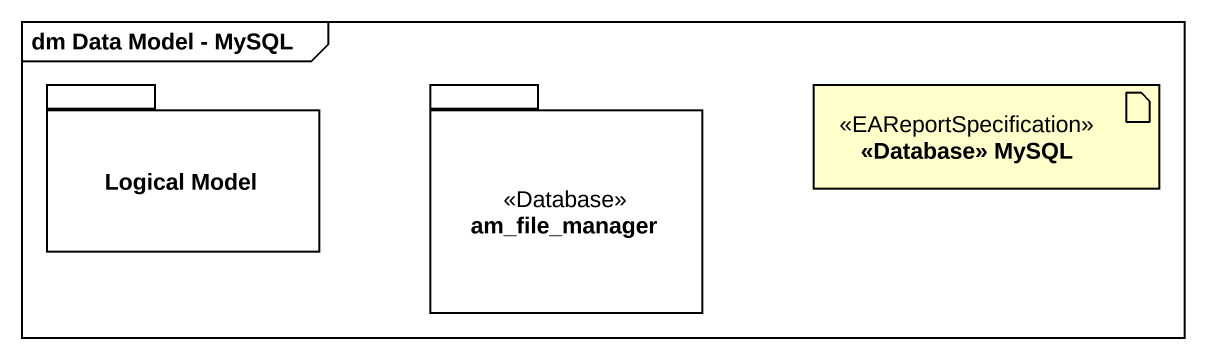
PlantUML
@startuml
mainframe dm Data Model - MySQL
package "Logical Model" as Logical_Model {
}
package am_file_manager <<Database>> {
}
artifact "<<Database>> MySQL" as Database_MySQL <<EAReportSpecification>>
@enduml
